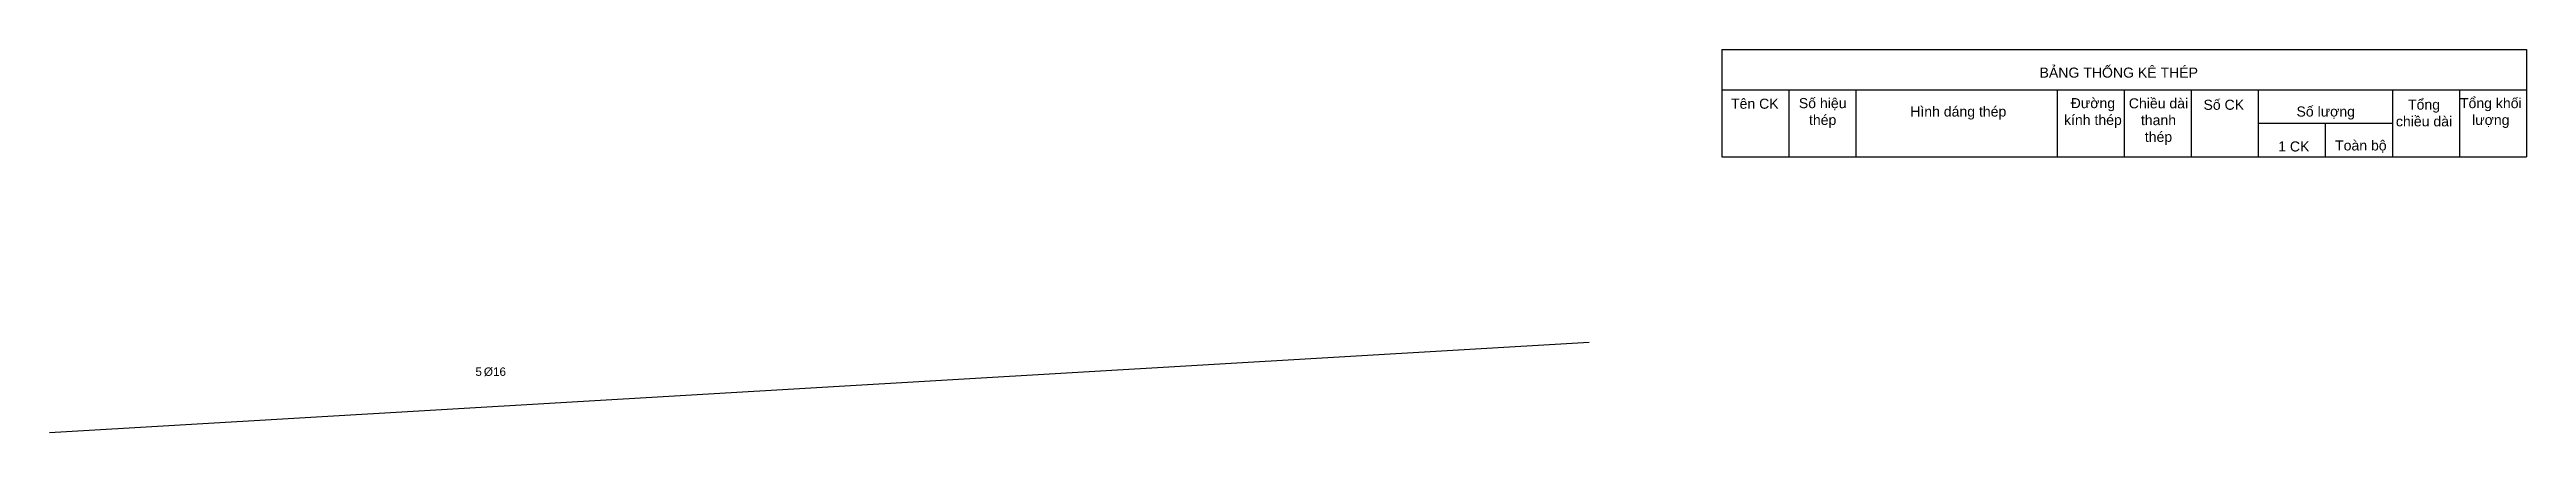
# Model space of a CAD drawing. Header units: inches. Extents: x 20 to 18489, y 13 to 2871.
import ezdxf

# ---------------------------------------------------------------- set-up
doc = ezdxf.new("R2010")
doc.units = ezdxf.units.IN
doc.header["$MEASUREMENT"] = 0
doc.styles.get("Standard").update_dxf_attribs({"font": 'arial.ttf'})

# ---------------------------------------------------------------- blocks, each defined once
blk = doc.blocks.new('D11', base_point=(3233, 436))
blk.add_line((20, 13), (11500, 688))
at = {"flags": 1}
for tag, p in [('Ký hiệu thép', (3133, 405)), ('Tên Ck', (3233, 436)), ('Chiều dài', (3233, 436))]:
    blk.add_attdef(tag, p, '', height=62.5, dxfattribs=at)
for tag, p in [('Số lượng', (3195, 436)), ('Đường kính', (3258, 436))]:
    blk.add_attdef(tag, p, '', height=62.5)

msp = doc.modelspace()

# ---------------------------------------------------------------- linework, layer by layer
for p, q in [((12489, 2871), (12489, 2071)), ((12489, 2871), (18489, 2871)), ((18489, 2871), (18489, 2071)), ((12489, 2571), (18489, 2571)), ((12989, 2571), (12989, 2071)), ((13489, 2571), (13489, 2071)), ((14989, 2571), (14989, 2071)), ((15489, 2571), (15489, 2071)), ((15989, 2571), (15989, 2071)), ((16489, 2571), (16489, 2071)), ((17489, 2571), (17489, 2071)), ((17989, 2571), (17989, 2071)), ((16489, 2321), (17489, 2321)), ((16989, 2321), (16989, 2071)), ((12489, 2071), (18489, 2071))]:
    msp.add_line(p, q)

# ---------------------------------------------------------------- block references
msp.add_blockref('D11', (3233, 436)).add_auto_attribs({'Đường kính': '%%c16', 'Số lượng': '5'})

# ---------------------------------------------------------------- texts
at = {"char_height": 75, "attachment_point": 5}
for s, width, insert in [('BẢNG THỐNG KÊ THÉP', 1305.56, (15449, 2698)), ('Tên CK', 460.54, (12735, 2466)), ('Số hiệu thép', 460.54, (13241, 2397)), ('Hình dáng thép', 787.61, (14252, 2397)), ('Đường kính thép', 460.54, (15256, 2397)), ('Chiều dài thanh thép', 460.54, (15745, 2333)), ('Số CK', 460.54, (16232, 2458)), ('Số lượng', 460.54, (16992, 2397)), ('Tổng chiều dài', 460.54, (17725, 2397)), ('Tổng khối lượng', 460.54, (18223, 2397)), ('1 CK', 460.54, (16754, 2147)), ('Toàn bộ', 460.54, (17254, 2147))]:
    msp.add_mtext_dynamic_manual_height_columns(s, width=width, gutter_width=1, heights=[0], dxfattribs=dict(at, insert=insert))

doc.saveas('drawing.dxf')
